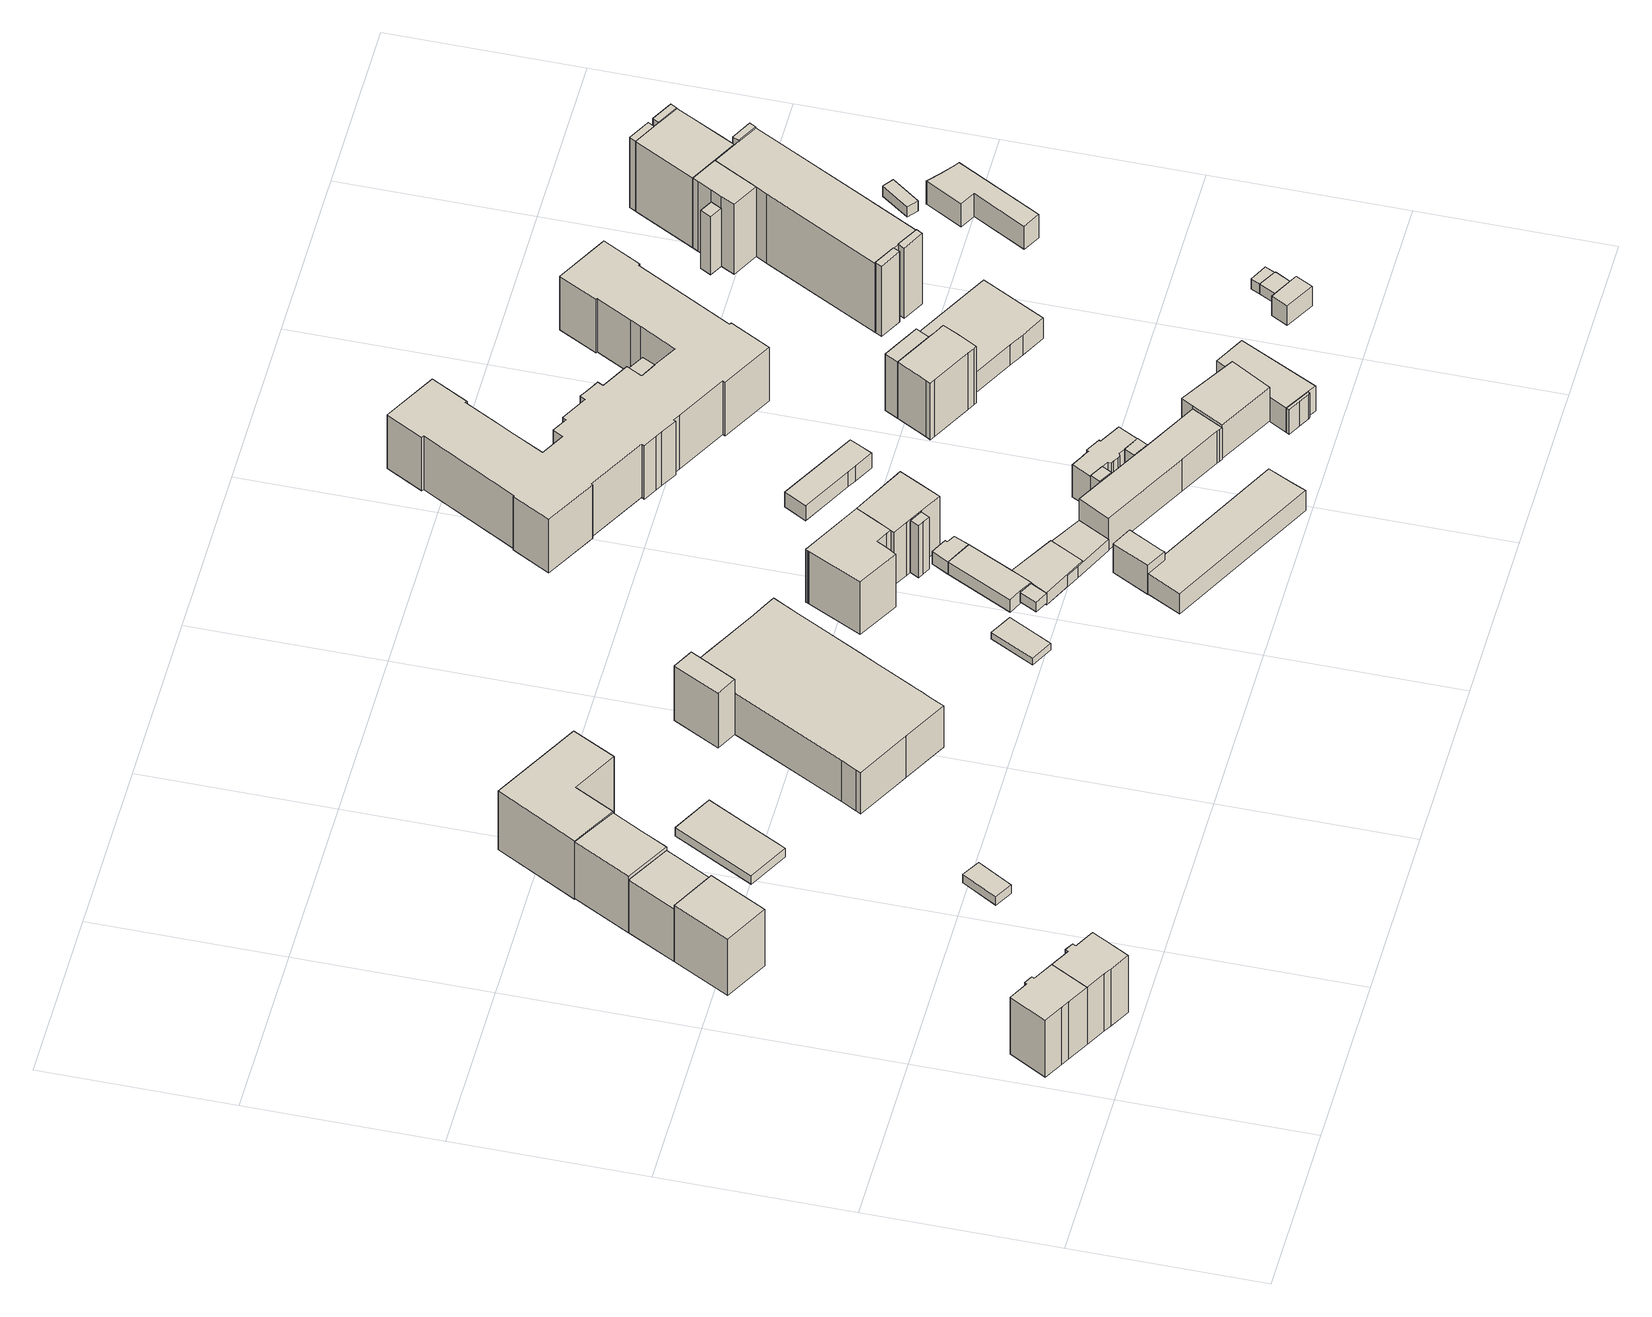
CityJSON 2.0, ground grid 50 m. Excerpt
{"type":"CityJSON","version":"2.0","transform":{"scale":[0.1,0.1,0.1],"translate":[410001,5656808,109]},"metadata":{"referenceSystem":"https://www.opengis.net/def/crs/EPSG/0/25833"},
"CityObjects":{
"building1":{"type":"Building","attributes":{"Dachtyp_tdc":"tdcPolyFlatRoof","Gemeindeschluessel":14612000,"Dachneigung":0,"QualitaetDacherkennung":76,"Geometrietyp2DReferenz":"3000","measuredHeight":19.19,"function":"31001_9998","roofType":"1000"},"geometry":[{"type":"Solid","lod":"1","boundaries":[[[[0,1,2,3,4,5,6,7,8,9]],[[10,11,12,13,14,15,16,17,18,19]],[[9,11,10,0]],[[8,12,11,9]],[[7,13,12,8]],[[6,14,13,7]],[[5,15,14,6]],[[4,16,15,5]],[[3,17,16,4]],[[2,18,17,3]],[[1,19,18,2]],[[0,10,19,1]]]]}]},
"building2":{"type":"Building","attributes":{"Dachtyp_tdc":"tdcPolyFlatRoof","Gemeindeschluessel":14612000,"Dachneigung":0,"QualitaetDacherkennung":69,"Geometrietyp2DReferenz":"3000","measuredHeight":19.28,"function":"31001_9998","roofType":"1000"},"geometry":[{"type":"Solid","lod":"1","boundaries":[[[[7,20,21,22,23,24,25,26,27,28,29,8]],[[30,31,32,33,34,35,36,37,38,39,40,41]],[[8,31,30,7]],[[29,32,31,8]],[[28,33,32,29]],[[27,34,33,28]],[[26,35,34,27]],[[25,36,35,26]],[[24,37,36,25]],[[23,38,37,24]],[[22,39,38,23]],[[21,40,39,22]],[[20,41,40,21]],[[7,30,41,20]]]]}]},
"building3":{"type":"Building","attributes":{"Dachtyp_tdc":"tdcGableRoof","Gemeindeschluessel":14612000,"Dachneigung":24.3,"QualitaetDacherkennung":77,"Geometrietyp2DReferenz":"3000","measuredHeight":20.55,"function":"31001_9998","roofType":"3100"},"geometry":[{"type":"Solid","lod":"1","boundaries":[[[[42,43,44,45]],[[46,47,48,49]],[[45,47,46,42]],[[44,48,47,45]],[[43,49,48,44]],[[42,46,49,43]]]]}]},
"building4":{"type":"Building","attributes":{"Dachtyp_tdc":"tdcGableRoof","Gemeindeschluessel":14612000,"Dachneigung":36.5,"QualitaetDacherkennung":63,"Geometrietyp2DReferenz":"3000","measuredHeight":20.35,"function":"31001_9998","roofType":"3100"},"geometry":[{"type":"Solid","lod":"1","boundaries":[[[[50,51,52,53]],[[47,54,55,48]],[[53,54,47,50]],[[52,55,54,53]],[[51,48,55,52]],[[50,47,48,51]]]]}]},
"building5":{"type":"Building","attributes":{"Gemeindeschluessel":14612000,"Dachneigung":90,"Dachorientierung":0,"MittlereTraufHoehe":115.32,"QualitaetDacherkennung":100,"ObjektHoehe":2.8,"BodenHoehe":112.52,"Geometrietyp2DReferenz":"3000","AbsoluteHoehe":115.32,"Dachflaeche":58.2,"measuredHeight":2.8,"function":"31001_9998","roofType":"1000","storeysAboveGround":1},"geometry":[{"type":"Solid","lod":"1","boundaries":[[[[56,57,58,59]],[[60,61,62,63]],[[59,61,60,56]],[[58,62,61,59]],[[57,63,62,58]],[[56,60,63,57]]]]}]},
"building6":{"type":"Building","attributes":{"Dachtyp_tdc":"tdcFreeFormRoof","Gemeindeschluessel":14612000,"Dachneigung":27.71,"QualitaetDacherkennung":86,"Geometrietyp2DReferenz":"3000","measuredHeight":20.87,"function":"31001_9998","roofType":"5000"},"geometry":[{"type":"Solid","lod":"1","boundaries":[[[[64,65,66,67,68]],[[69,70,71,72,73]],[[68,70,69,64]],[[67,71,70,68]],[[66,72,71,67]],[[65,73,72,66]],[[64,69,73,65]]]]}]},
"building7":{"type":"Building","attributes":{"Dachtyp_tdc":"tdcPolyFlatRoof","Gemeindeschluessel":14612000,"Dachneigung":0,"QualitaetDacherkennung":89,"Geometrietyp2DReferenz":"3000","measuredHeight":2.9,"function":"31001_9998","roofType":"1000"},"geometry":[{"type":"Solid","lod":"1","boundaries":[[[[74,75,76,77,78,79]],[[80,81,82,83,84,85]],[[79,81,80,74]],[[78,82,81,79]],[[77,83,82,78]],[[76,84,83,77]],[[75,85,84,76]],[[74,80,85,75]]]]}]},
"building8":{"type":"Building","attributes":{"Dachtyp_tdc":"tdcFreeFormRoof","Gemeindeschluessel":14612000,"Dachneigung":25.7,"QualitaetDacherkennung":66,"Geometrietyp2DReferenz":"3000","measuredHeight":21.37,"function":"31001_9998","roofType":"5000"},"geometry":[{"type":"Solid","lod":"1","boundaries":[[[[86,87,88,89,90,91]],[[92,93,94,95,96,97]],[[91,93,92,86]],[[90,94,93,91]],[[89,95,94,90]],[[88,96,95,89]],[[87,97,96,88]],[[86,92,97,87]]]]}]},
"building9":{"type":"Building","attributes":{"name":"Städtisches Klinikum Dresden-Friedrichstadt","Gemeindeschluessel":14612000,"Geometrietyp2DReferenz":"3000","function":"31001_3051","roofType":"9999"},"children":["building9-1","building9-2"]},
"building9-1":{"type":"BuildingPart","attributes":{"Dachtyp_tdc":"tdcPolyFlatRoof","Dachneigung":0,"QualitaetDacherkennung":48,"Geometrietyp2DReferenz":"3000","measuredHeight":18.58,"roofType":"1000"},"parents":["building9"],"geometry":[{"type":"Solid","lod":"1","boundaries":[[[[98,99,100,101]],[[102,103,104,105]],[[101,103,102,98]],[[100,104,103,101]],[[99,105,104,100]],[[98,102,105,99]]]]}]},
"building9-2":{"type":"BuildingPart","attributes":{"Dachtyp_tdc":"tdcGableRoof","Dachneigung":12.33,"QualitaetDacherkennung":6,"Geometrietyp2DReferenz":"3000","measuredHeight":18.63,"roofType":"3100"},"parents":["building9"],"geometry":[{"type":"Solid","lod":"1","boundaries":[[[[106,107,108,109,110,111,112,113,114,115,116,117,118,119,120,121,122,123,124,125,126,127,128,129]],[[130,131,132,133,134,135,136,137,138,139,105,140,104,141,142,143,144,145,146,147,148,149,150,151]],[[129,131,130,106]],[[128,132,131,129]],[[127,133,132,128]],[[126,134,133,127]],[[125,135,134,126]],[[124,136,135,125]],[[123,137,136,124]],[[122,138,137,123]],[[121,139,138,122]],[[120,105,139,121]],[[119,140,105,120]],[[118,104,140,119]],[[117,141,104,118]],[[116,142,141,117]],[[115,143,142,116]],[[114,144,143,115]],[[113,145,144,114]],[[112,146,145,113]],[[111,147,146,112]],[[110,148,147,111]],[[109,149,148,110]],[[108,150,149,109]],[[107,151,150,108]],[[106,130,151,107]]]]}]},
"building10":{"type":"Building","attributes":{"Dachtyp_tdc":"tdcPolyFlatRoof","Gemeindeschluessel":14612000,"Dachneigung":3.11,"QualitaetDacherkennung":85,"Geometrietyp2DReferenz":"3000","measuredHeight":2.36,"function":"31001_9998","roofType":"2100"},"geometry":[{"type":"Solid","lod":"1","boundaries":[[[[152,153,154,155]],[[156,157,158,159]],[[155,157,156,152]],[[154,158,157,155]],[[153,159,158,154]],[[152,156,159,153]]]]}]},
"building11":{"type":"Building","attributes":{"Dachtyp_tdc":"tdcPolyFlatRoof","Gemeindeschluessel":14612000,"Dachneigung":3.26,"QualitaetDacherkennung":65,"Geometrietyp2DReferenz":"3000","measuredHeight":3.39,"function":"31001_9998","roofType":"2100"},"geometry":[{"type":"Solid","lod":"1","boundaries":[[[[160,161,162,163]],[[164,165,166,167]],[[163,165,164,160]],[[162,166,165,163]],[[161,167,166,162]],[[160,164,167,161]]]]}]},
"building12":{"type":"Building","attributes":{"Dachtyp_tdc":"tdcFreeFormRoof","Gemeindeschluessel":14612000,"Dachneigung":10.69,"QualitaetDacherkennung":26,"Geometrietyp2DReferenz":"3000","measuredHeight":19.48,"function":"31001_9998","roofType":"5000"},"geometry":[{"type":"Solid","lod":"1","boundaries":[[[[168,169,170,171,172,173,174,175,176,177,178,179,180,181,182,183,184,185]],[[186,187,188,189,190,191,192,193,194,195,196,197,198,199,200,201,202,203]],[[185,187,186,168]],[[184,188,187,185]],[[183,189,188,184]],[[182,190,189,183]],[[181,191,190,182]],[[180,192,191,181]],[[179,193,192,180]],[[178,194,193,179]],[[177,195,194,178]],[[176,196,195,177]],[[175,197,196,176]],[[174,198,197,175]],[[173,199,198,174]],[[172,200,199,173]],[[171,201,200,172]],[[170,202,201,171]],[[169,203,202,170]],[[168,186,203,169]]]]}]},
"building13":{"type":"Building","attributes":{"Dachtyp_tdc":"tdcPolyFlatRoof","Gemeindeschluessel":14612000,"Dachneigung":2.94,"QualitaetDacherkennung":85,"Geometrietyp2DReferenz":"3000","measuredHeight":4.32,"function":"31001_9998","roofType":"2100"},"geometry":[{"type":"Solid","lod":"1","boundaries":[[[[204,205,206,207,208,209,210]],[[211,212,213,214,215,216,217]],[[210,212,211,204]],[[209,213,212,210]],[[208,214,213,209]],[[207,215,214,208]],[[206,216,215,207]],[[205,217,216,206]],[[204,211,217,205]]]]}]},
"building14":{"type":"Building","attributes":{"Dachtyp_tdc":"tdcPolyFlatRoof","Gemeindeschluessel":14612000,"Dachneigung":6.33,"QualitaetDacherkennung":74,"Geometrietyp2DReferenz":"3000","measuredHeight":10.04,"function":"31001_9998","roofType":"2100"},"geometry":[{"type":"Solid","lod":"1","boundaries":[[[[218,219,220,221,222]],[[223,224,225,226,227]],[[222,224,223,218]],[[221,225,224,222]],[[220,226,225,221]],[[219,227,226,220]],[[218,223,227,219]]]]}]},
"building15":{"type":"Building","attributes":{"Dachtyp_tdc":"tdcFreeFormRoof","Gemeindeschluessel":14612000,"Dachneigung":10.54,"QualitaetDacherkennung":43,"Geometrietyp2DReferenz":"3000","measuredHeight":4.6,"function":"31001_9998","roofType":"5000"},"geometry":[{"type":"Solid","lod":"1","boundaries":[[[[228,229,230,231,232,233]],[[234,235,236,217,216,215]],[[233,235,234,228]],[[232,236,235,233]],[[231,217,236,232]],[[230,216,217,231]],[[229,215,216,230]],[[228,234,215,229]]]]}]},
"building16":{"type":"Building","attributes":{"Gemeindeschluessel":14612000,"Dachneigung":84.87,"Dachorientierung":28.08,"MittlereTraufHoehe":114.53,"QualitaetDacherkennung":44,"ObjektHoehe":4.23,"BodenHoehe":111.08,"Geometrietyp2DReferenz":"3000","AbsoluteHoehe":115.31,"Dachflaeche":238.12,"measuredHeight":4.23,"function":"31001_9998","roofType":"3100","storeysAboveGround":1},"geometry":[{"type":"Solid","lod":"1","boundaries":[[[[237,238,239,240,241,242,243,244]],[[245,246,247,248,249,250,251,252]],[[244,246,245,237]],[[243,247,246,244]],[[242,248,247,243]],[[241,249,248,242]],[[240,250,249,241]],[[239,251,250,240]],[[238,252,251,239]],[[237,245,252,238]]]]}]},
"building17":{"type":"Building","attributes":{"Dachtyp_tdc":"tdcPolyFlatRoof","Gemeindeschluessel":14612000,"Dachneigung":7.25,"QualitaetDacherkennung":76,"Geometrietyp2DReferenz":"3000","measuredHeight":7.5,"function":"31001_9998","roofType":"2100"},"geometry":[{"type":"Solid","lod":"1","boundaries":[[[[253,254,255,256,257,258,259]],[[260,261,262,263,264,265,266]],[[259,261,260,253]],[[258,262,261,259]],[[257,263,262,258]],[[256,264,263,257]],[[255,265,264,256]],[[254,266,265,255]],[[253,260,266,254]]]]}]},
"building18":{"type":"Building","attributes":{"Dachtyp_tdc":"tdcPolyFlatRoof","Gemeindeschluessel":14612000,"Dachneigung":2.75,"QualitaetDacherkennung":66,"Geometrietyp2DReferenz":"3000","measuredHeight":4.29,"function":"31001_9998","roofType":"2100"},"geometry":[{"type":"Solid","lod":"1","boundaries":[[[[209,208,267,268,269,270]],[[213,271,272,273,274,214]],[[270,271,213,209]],[[269,272,271,270]],[[268,273,272,269]],[[267,274,273,268]],[[208,214,274,267]],[[209,213,214,208]]]]}]},
"building19":{"type":"Building","attributes":{"Gemeindeschluessel":14612000,"Geometrietyp2DReferenz":"3000","function":"31001_9998","roofType":"9999"},"children":["building19-1","building19-2"]},
"building19-1":{"type":"BuildingPart","attributes":{"Dachtyp_tdc":"tdcGableRoof","Dachneigung":26.8,"QualitaetDacherkennung":65,"Geometrietyp2DReferenz":"3000","measuredHeight":18.24,"roofType":"3100"},"parents":["building19"],"geometry":[{"type":"Solid","lod":"1","boundaries":[[[[275,276,277,278,279,280,281,276]],[[282,283,284,285,286,287,288,283]],[[283,276,281,284]],[[280,285,284,281]],[[279,286,285,280]],[[278,287,286,279]],[[277,288,287,278]],[[276,283,288,277]]]]}]},
"building19-2":{"type":"BuildingPart","attributes":{"Dachtyp_tdc":"tdcGableRoof","Dachneigung":33.82,"QualitaetDacherkennung":65,"Geometrietyp2DReferenz":"3000","measuredHeight":19.9,"roofType":"3100"},"parents":["building19"],"geometry":[{"type":"Solid","lod":"1","boundaries":[[[[289,290,291,292,176,293,175,294,295]],[[282,296,197,297,196,298,299,300,285]],[[295,282,285,289]],[[294,296,282,295]],[[175,197,296,294]],[[293,297,197,175]],[[176,196,297,293]],[[292,298,196,176]],[[291,299,298,292]],[[290,300,299,291]],[[289,285,300,290]]]]}]},
"building20":{"type":"Building","attributes":{"Dachtyp_tdc":"tdcPolyFlatRoof","Gemeindeschluessel":14612000,"Dachneigung":2.99,"QualitaetDacherkennung":71,"Geometrietyp2DReferenz":"3000","measuredHeight":11.01,"function":"31001_9998","roofType":"2100"},"geometry":[{"type":"Solid","lod":"1","boundaries":[[[[301,302,303,304,305,306,307,308,309,310,311]],[[312,313,314,315,316,317,318,319,320,321,322]],[[311,313,312,301]],[[310,314,313,311]],[[309,315,314,310]],[[308,316,315,309]],[[307,317,316,308]],[[306,318,317,307]],[[305,319,318,306]],[[304,320,319,305]],[[303,321,320,304]],[[302,322,321,303]],[[301,312,322,302]]]]}]},
"building21":{"type":"Building","attributes":{"Gemeindeschluessel":14612000,"Geometrietyp2DReferenz":"3000","function":"31001_9998","roofType":"9999"},"children":["building21-1","building21-2","building21-3"]},
"building21-1":{"type":"BuildingPart","attributes":{"Dachtyp_tdc":"tdcPolyFlatRoof","Dachneigung":0,"QualitaetDacherkennung":56,"Geometrietyp2DReferenz":"3000","measuredHeight":11.05,"roofType":"1000"},"parents":["building21"],"geometry":[{"type":"Solid","lod":"1","boundaries":[[[[323,324,325,326]],[[327,328,329,330]],[[326,328,327,323]],[[325,329,328,326]],[[324,330,329,325]],[[323,327,330,324]]]]}]},
"building21-2":{"type":"BuildingPart","attributes":{"Dachtyp_tdc":"tdcPolyFlatRoof","Dachneigung":0,"QualitaetDacherkennung":72,"Geometrietyp2DReferenz":"3000","measuredHeight":10.83,"roofType":"1000"},"parents":["building21"],"geometry":[{"type":"Solid","lod":"1","boundaries":[[[[331,332,333,334,335,336,337,338,339,340,341,342,343,344,345,346,347,348,349]],[[350,351,352,353,354,355,356,357,327,330,358,359,360,361,362,363,364,365,366]],[[349,351,350,331]],[[348,352,351,349]],[[347,353,352,348]],[[346,354,353,347]],[[345,355,354,346]],[[344,356,355,345]],[[343,357,356,344]],[[342,327,357,343]],[[341,330,327,342]],[[340,358,330,341]],[[339,359,358,340]],[[338,360,359,339]],[[337,361,360,338]],[[336,362,361,337]],[[335,363,362,336]],[[334,364,363,335]],[[333,365,364,334]],[[332,366,365,333]],[[331,350,366,332]]]]}]},
"building21-3":{"type":"BuildingPart","attributes":{"Dachtyp_tdc":"tdcPolyFlatRoof","Dachneigung":0,"QualitaetDacherkennung":54,"Geometrietyp2DReferenz":"3000","measuredHeight":11.09,"roofType":"1000"},"parents":["building21"],"geometry":[{"type":"Solid","lod":"1","boundaries":[[[[367,368,369,370]],[[371,372,351,350]],[[370,372,371,367]],[[369,351,372,370]],[[368,350,351,369]],[[367,371,350,368]]]]}]},
"building22":{"type":"Building","attributes":{"name":"Städtisches Klinikum Dresden-Friedrichstadt","Dachtyp_tdc":"tdcFreeFormRoof","Gemeindeschluessel":14612000,"Dachneigung":15.71,"QualitaetDacherkennung":72,"Geometrietyp2DReferenz":"3000","measuredHeight":5.43,"function":"31001_3051","roofType":"5000"},"geometry":[{"type":"Solid","lod":"1","boundaries":[[[[373,374,375,376,377,378]],[[379,380,381,382,383,384]],[[378,380,379,373]],[[377,381,380,378]],[[376,382,381,377]],[[375,383,382,376]],[[374,384,383,375]],[[373,379,384,374]]]]}]},
"building23":{"type":"Building","attributes":{"Dachtyp_tdc":"tdcPolyFlatRoof","Gemeindeschluessel":14612000,"Dachneigung":0,"QualitaetDacherkennung":44,"Geometrietyp2DReferenz":"3000","measuredHeight":11.41,"function":"31001_9998","roofType":"1000"},"geometry":[{"type":"Solid","lod":"1","boundaries":[[[[385,386,387,388,389]],[[390,391,392,393,394]],[[389,391,390,385]],[[388,392,391,389]],[[387,393,392,388]],[[386,394,393,387]],[[385,390,394,386]]]]}]},
"building24":{"type":"Building","attributes":{"name":"Städtisches Klinikum Dresden-Friedrichstadt","Dachtyp_tdc":"tdcFreeFormRoof","Gemeindeschluessel":14612000,"Dachneigung":20.82,"QualitaetDacherkennung":21,"Geometrietyp2DReferenz":"3000","measuredHeight":19.98,"function":"31001_3051","roofType":"5000"},"geometry":[{"type":"Solid","lod":"1","boundaries":[[[[395,396,397,398,399,400,401,402,403,404,405,406,407,408,409,410,411,412,413,414,415,416,417,418,419,420,421,422,423,424,425,426,427,428,429,430,431,432,433,434,435,436,437,438,439,440,441,442,443,444,445]],[[446,447,448,449,450,451,452,453,454,455,456,457,458,459,460,461,462,463,464,465,466,467,468,469,470,471,472,473,474,475,476,477,478,479,480,481,482,483,484,485,486,487,488,489,490,491,492,493,494,495,496]],[[445,447,446,395]],[[444,448,447,445]],[[443,449,448,444]],[[442,450,449,443]],[[441,451,450,442]],[[440,452,451,441]],[[439,453,452,440]],[[438,454,453,439]],[[437,455,454,438]],[[436,456,455,437]],[[435,457,456,436]],[[434,458,457,435]],[[433,459,458,434]],[[432,460,459,433]],[[431,461,460,432]],[[430,462,461,431]],[[429,463,462,430]],[[428,464,463,429]],[[427,465,464,428]],[[426,466,465,427]],[[425,467,466,426]],[[424,468,467,425]],[[423,469,468,424]],[[422,470,469,423]],[[421,471,470,422]],[[420,472,471,421]],[[419,473,472,420]],[[418,474,473,419]],[[417,475,474,418]],[[416,476,475,417]],[[415,477,476,416]],[[414,478,477,415]],[[413,479,478,414]],[[412,480,479,413]],[[411,481,480,412]],[[410,482,481,411]],[[409,483,482,410]],[[408,484,483,409]],[[407,485,484,408]],[[406,486,485,407]],[[405,487,486,406]],[[404,488,487,405]],[[403,489,488,404]],[[402,490,489,403]],[[401,491,490,402]],[[400,492,491,401]],[[399,493,492,400]],[[398,494,493,399]],[[397,495,494,398]],[[396,496,495,397]],[[395,446,496,396]]]]}]},
"building25":{"type":"Building","attributes":{"Gemeindeschluessel":14612000,"Geometrietyp2DReferenz":"3000","function":"31001_9998","roofType":"9999"},"children":["building25-1","building25-2"]},
"building25-1":{"type":"BuildingPart","attributes":{"Dachtyp_tdc":"tdcGableRoof","Dachneigung":52.04,"QualitaetDacherkennung":5,"Geometrietyp2DReferenz":"3000","measuredHeight":10.65,"roofType":"3100"},"parents":["building25"],"geometry":[{"type":"Solid","lod":"1","boundaries":[[[[497,498,499,500,501,502,503]],[[504,505,506,507,508,509,510]],[[503,505,504,497]],[[502,506,505,503]],[[501,507,506,502]],[[500,508,507,501]],[[499,509,508,500]],[[498,510,509,499]],[[497,504,510,498]]]]}]},
"building25-2":{"type":"BuildingPart","attributes":{"Dachtyp_tdc":"tdcPolyFlatRoof","Dachneigung":0,"QualitaetDacherkennung":80,"Geometrietyp2DReferenz":"3000","measuredHeight":8.39,"roofType":"1000"},"parents":["building25"],"geometry":[{"type":"Solid","lod":"1","boundaries":[[[[511,512,513,514,515,516,517]],[[518,505,510,519,520,521,522]],[[517,505,518,511]],[[516,510,505,517]],[[515,519,510,516]],[[514,520,519,515]],[[513,521,520,514]],[[512,522,521,513]],[[511,518,522,512]]]]}]},
"building26":{"type":"Building","attributes":{"name":"Städtisches Klinikum Dresden-Friedrichstadt","Dachtyp_tdc":"tdcPolyFlatRoof","Gemeindeschluessel":14612000,"Dachneigung":0,"QualitaetDacherkennung":76,"Geometrietyp2DReferenz":"3000","measuredHeight":17.87,"function":"31001_3051","roofType":"1000"},"geometry":[{"type":"Solid","lod":"1","boundaries":[[[[427,426,523,430,429,428]],[[524,525,526,527,528,529]],[[428,525,524,427]],[[429,526,525,428]],[[430,527,526,429]],[[523,528,527,430]],[[426,529,528,523]],[[427,524,529,426]]]]}]},
"building27":{"type":"Building","attributes":{"name":"Städtisches Klinikum Dresden-Friedrichstadt","Gemeindeschluessel":14612000,"Geometrietyp2DReferenz":"3000","function":"31001_3051","roofType":"9999"},"children":["building27-1","building27-2"]},
"building27-1":{"type":"BuildingPart","attributes":{"Dachtyp_tdc":"tdcHipAndGableRoof","Dachneigung":34.71,"QualitaetDacherkennung":56,"Geometrietyp2DReferenz":"3000","measuredHeight":21.09,"roofType":"5000"},"parents":["building27"],"geometry":[{"type":"Solid","lod":"1","boundaries":[[[[530,531,532,533,534,535,536,537,538,539,540,541,542]],[[543,544,545,546,547,548,549,550,551,552,553,554,555]],[[542,544,543,530]],[[541,545,544,542]],[[540,546,545,541]],[[539,547,546,540]],[[538,548,547,539]],[[537,549,548,538]],[[536,550,549,537]],[[535,551,550,536]],[[534,552,551,535]],[[533,553,552,534]],[[532,554,553,533]],[[531,555,554,532]],[[530,543,555,531]]]]}]},
"building27-2":{"type":"BuildingPart","attributes":{"Dachtyp_tdc":"tdcGableRoof","Dachneigung":34.67,"QualitaetDacherkennung":67,"Geometrietyp2DReferenz":"3000","measuredHeight":21.11,"roofType":"3100"},"parents":["building27"],"geometry":[{"type":"Solid","lod":"1","boundaries":[[[[556,532,557,558,559,533]],[[560,553,561,562,563,554]],[[533,553,560,556]],[[559,561,553,533]],[[558,562,561,559]],[[557,563,562,558]],[[532,554,563,557]],[[556,560,554,532]]]]}]},
"building28":{"type":"Building","attributes":{"name":"Städtisches Klinikum Dresden-Friedrichstadt","Gemeindeschluessel":14612000,"Geometrietyp2DReferenz":"3000","function":"31001_3051","roofType":"9999"},"children":["building28-1","building28-2"]},
"building28-1":{"type":"BuildingPart","attributes":{"Dachtyp_tdc":"tdcPolyFlatRoof","Dachneigung":3.09,"QualitaetDacherkennung":59,"Geometrietyp2DReferenz":"3000","measuredHeight":7.37,"roofType":"2100"},"parents":["building28"],"geometry":[{"type":"Solid","lod":"1","boundaries":[[[[564,565,566,567,568,569,570]],[[571,572,573,574,575,576,577]],[[570,572,571,564]],[[569,573,572,570]],[[568,574,573,569]],[[567,575,574,568]],[[566,576,575,567]],[[565,577,576,566]],[[564,571,577,565]]]]}]},
"building28-2":{"type":"BuildingPart","attributes":{"Dachtyp_tdc":"tdcPolyFlatRoof","Dachneigung":23.47,"QualitaetDacherkennung":35,"Geometrietyp2DReferenz":"3000","measuredHeight":7.73,"roofType":"2100"},"parents":["building28"],"geometry":[{"type":"Solid","lod":"1","boundaries":[[[[578,579,580,581,582,583]],[[584,585,586,587,575,574]],[[583,585,584,578]],[[582,586,585,583]],[[581,587,586,582]],[[580,575,587,581]],[[579,574,575,580]],[[578,584,574,579]]]]}]},
"building29":{"type":"Building","attributes":{"Dachtyp_tdc":"tdcGableRoof","Gemeindeschluessel":14612000,"Dachneigung":69.95,"QualitaetDacherkennung":6,"Geometrietyp2DReferenz":"3000","measuredHeight":9.77,"function":"31001_9998","roofType":"3100"},"geometry":[{"type":"Solid","lod":"1","boundaries":[[[[588,589,590,591,592]],[[593,594,595,596,597]],[[592,594,593,588]],[[591,595,594,592]],[[590,596,595,591]],[[589,597,596,590]],[[588,593,597,589]]]]}]},
"building30":{"type":"Building","attributes":{"Dachtyp_tdc":"tdcPolyFlatRoof","Gemeindeschluessel":14612000,"Dachneigung":3.67,"QualitaetDacherkennung":54,"Geometrietyp2DReferenz":"3000","measuredHeight":3.69,"function":"31001_9998","roofType":"2100"},"geometry":[{"type":"Solid","lod":"1","boundaries":[[[[598,599,600,601,602,603]],[[595,604,605,606,607,596]],[[603,604,595,598]],[[602,605,604,603]],[[601,606,605,602]],[[600,607,606,601]],[[599,596,607,600]],[[598,595,596,599]]]]}]},
"building31":{"type":"Building","attributes":{"Dachtyp_tdc":"tdcPolyFlatRoof","Gemeindeschluessel":14612000,"Dachneigung":0,"QualitaetDacherkennung":60,"Geometrietyp2DReferenz":"3000","measuredHeight":3.43,"function":"31001_9998","roofType":"1000"},"geometry":[{"type":"Solid","lod":"1","boundaries":[[[[608,609,610,611]],[[605,604,612,613]],[[611,604,605,608]],[[610,612,604,611]],[[609,613,612,610]],[[608,605,613,609]]]]}]},
"building32":{"type":"Building","attributes":{"name":"Städtisches Klinikum Dresden-Friedrichstadt","Gemeindeschluessel":14612000,"Geometrietyp2DReferenz":"3000","function":"31001_3051","roofType":"9999"},"children":["building32-1","building32-2","building32-3","building32-4","building32-5","building32-6","building32-7","building32-8","building32-9"]},
"building32-1":{"type":"BuildingPart","attributes":{"Dachtyp_tdc":"tdcPolyFlatRoof","Dachneigung":5.99,"QualitaetDacherkennung":63,"Geometrietyp2DReferenz":"3000","measuredHeight":24.09,"roofType":"2100"},"parents":["building32"],"geometry":[{"type":"Solid","lod":"1","boundaries":[[[[614,615,616,617,618]],[[619,620,621,622,623]],[[618,620,619,614]],[[617,621,620,618]],[[616,622,621,617]],[[615,623,622,616]],[[614,619,623,615]]]]}]},
"building32-2":{"type":"BuildingPart","attributes":{"Dachtyp_tdc":"tdcPolyFlatRoof","Dachneigung":0,"QualitaetDacherkennung":49,"Geometrietyp2DReferenz":"3000","measuredHeight":23.52,"roofType":"1000"},"parents":["building32"],"geometry":[{"type":"Solid","lod":"1","boundaries":[[[[624,625,626,627,628,629,630,631,632,633,634,635]],[[636,637,638,639,640,641,642,619,623,643,644,645]],[[635,637,636,624]],[[634,638,637,635]],[[633,639,638,634]],[[632,640,639,633]],[[631,641,640,632]],[[630,642,641,631]],[[629,619,642,630]],[[628,623,619,629]],[[627,643,623,628]],[[626,644,643,627]],[[625,645,644,626]],[[624,636,645,625]]]]}]},
"building32-3":{"type":"BuildingPart","attributes":{"Dachtyp_tdc":"tdcPolyFlatRoof","Dachneigung":3.51,"QualitaetDacherkennung":50,"Geometrietyp2DReferenz":"3000","measuredHeight":24.01,"roofType":"2100"},"parents":["building32"],"geometry":[{"type":"Solid","lod":"1","boundaries":[[[[646,647,648,649]],[[650,651,636,645]],[[649,651,650,646]],[[648,636,651,649]],[[647,645,636,648]],[[646,650,645,647]]]]}]},
"building32-4":{"type":"BuildingPart","attributes":{"Dachtyp_tdc":"tdcPolyFlatRoof","Dachneigung":5.42,"QualitaetDacherkennung":51,"Geometrietyp2DReferenz":"3000","measuredHeight":24.1,"roofType":"2100"},"parents":["building32"],"geometry":[{"type":"Solid","lod":"1","boundaries":[[[[652,653,654,655]],[[638,637,656,657]],[[655,637,638,652]],[[654,656,637,655]],[[653,657,656,654]],[[652,638,657,653]]]]}]},
"building32-5":{"type":"BuildingPart","attributes":{"Dachtyp_tdc":"tdcPolyFlatRoof","Dachneigung":5.05,"QualitaetDacherkennung":64,"Geometrietyp2DReferenz":"3000","measuredHeight":24.03,"roofType":"2100"},"parents":["building32"],"geometry":[{"type":"Solid","lod":"1","boundaries":[[[[658,659,660,661]],[[662,663,664,665]],[[661,663,662,658]],[[660,664,663,661]],[[659,665,664,660]],[[658,662,665,659]]]]}]},
"building32-6":{"type":"BuildingPart","attributes":{"Dachtyp_tdc":"tdcPolyFlatRoof","Dachneigung":0,"QualitaetDacherkennung":50,"Geometrietyp2DReferenz":"3000","measuredHeight":19.47,"roofType":"1000"},"parents":["building32"],"geometry":[{"type":"Solid","lod":"1","boundaries":[[[[666,667,668,669]],[[670,671,672,673]],[[668,671,670,669]],[[667,672,671,668]],[[666,673,672,667]],[[669,670,673,666]]]]}]},
"building32-7":{"type":"BuildingPart","attributes":{"Dachtyp_tdc":"tdcPolyFlatRoof","Dachneigung":5.14,"QualitaetDacherkennung":80,"Geometrietyp2DReferenz":"3000","measuredHeight":23.96,"roofType":"2100"},"parents":["building32"],"geometry":[{"type":"Solid","lod":"1","boundaries":[[[[674,675,676,677,678,679,680]],[[640,681,670,673,682,683,641]],[[680,681,640,674]],[[679,670,681,680]],[[678,673,670,679]],[[677,682,673,678]],[[676,683,682,677]],[[675,641,683,676]],[[674,640,641,675]]]]}]},
"building32-8":{"type":"BuildingPart","attributes":{"Dachtyp_tdc":"tdcPolyFlatRoof","Dachneigung":0,"QualitaetDacherkennung":43,"Geometrietyp2DReferenz":"3000","measuredHeight":23.72,"roofType":"1000"},"parents":["building32"],"geometry":[{"type":"Solid","lod":"1","boundaries":[[[[684,685,686,687,688,689,690]],[[691,665,664,692,642,683,693]],[[690,665,691,684]],[[689,664,665,690]],[[688,692,664,689]],[[687,642,692,688]],[[686,683,642,687]],[[685,693,683,686]],[[684,691,693,685]]]]}]},
"building32-9":{"type":"BuildingPart","attributes":{"Dachtyp_tdc":"tdcPolyFlatRoof","Dachneigung":4.93,"QualitaetDacherkennung":57,"Geometrietyp2DReferenz":"3000","measuredHeight":24.01,"roofType":"2100"},"parents":["building32"],"geometry":[{"type":"Solid","lod":"1","boundaries":[[[[685,684,694,695,696]],[[693,697,698,699,691]],[[696,697,693,685]],[[695,698,697,696]],[[694,699,698,695]],[[684,691,699,694]],[[685,693,691,684]]]]}]},
"building33":{"type":"Building","attributes":{"Dachtyp_tdc":"tdcPolyFlatRoof","Gemeindeschluessel":14612000,"Dachneigung":4.5,"QualitaetDacherkennung":84,"Geometrietyp2DReferenz":"3000","measuredHeight":8.2,"function":"31001_9998","roofType":"2100"},"geometry":[{"type":"Solid","lod":"1","boundaries":[[[[700,701,702,703,704,705,706,707,708]],[[709,710,711,712,713,714,715,716,717]],[[708,710,709,700]],[[707,711,710,708]],[[706,712,711,707]],[[705,713,712,706]],[[704,714,713,705]],[[703,715,714,704]],[[702,716,715,703]],[[701,717,716,702]],[[700,709,717,701]]]]}]},
"building34":{"type":"Building","attributes":{"Dachtyp_tdc":"tdcPolyFlatRoof","Gemeindeschluessel":14612000,"Dachneigung":8.43,"QualitaetDacherkennung":80,"Geometrietyp2DReferenz":"3000","measuredHeight":3.69,"function":"31001_9998","roofType":"2100"},"geometry":[{"type":"Solid","lod":"1","boundaries":[[[[718,719,720,721]],[[722,723,724,725]],[[721,723,722,718]],[[720,724,723,721]],[[719,725,724,720]],[[718,722,725,719]]]]}]}
},
"vertices":[
[136,233,228],[114,245,228],[111,239,228],[59,267,228],[4,169,228],[54,141,228],[76,129,228],[132,98,228],[186,197,228],[132,227,228],[136,233,36],[132,227,36],[186,197,36],[132,98,36],[76,129,36],[54,141,36],[4,169,36],[59,267,36],[111,239,36],[114,245,36],
[185,69,228],[205,58,228],[257,29,228],[294,96,228],[308,122,228],[311,128,228],[259,156,228],[263,165,228],[241,177,228],[237,169,228],[132,98,35],[186,197,35],[237,169,35],[241,177,35],[263,165,35],[259,156,35],[311,128,35],[308,122,35],[294,96,35],[257,29,35],[205,58,35],[185,69,35],
[91,959,224],[207,897,224],[286,1046,224],[170,1108,224],[91,959,34],[170,1108,34],[286,1046,34],[207,897,34],
[170,1108,213],[286,1046,213],[352,1170,213],[237,1234,213],[237,1234,34],[352,1170,34],
[580,508,63],[526,414,63],[573,388,63],[627,480,63],[580,508,35],[627,480,35],[573,388,35],[526,414,35],
[237,1234,224],[352,1170,224],[389,1239,224],[432,1319,224],[318,1385,224],[237,1234,33],[318,1385,33],[432,1319,33],[389,1239,33],[352,1170,33],
[568,934,60],[583,963,60],[630,1052,60],[680,1146,60],[574,1202,60],[462,991,60],[568,934,31],[462,991,31],[574,1202,31],[680,1146,31],[630,1052,31],[583,963,31],
[432,1319,228],[488,1423,228],[608,1359,228],[667,1471,228],[434,1598,228],[318,1385,228],[432,1319,30],[318,1385,30],[434,1598,30],[667,1471,30],[608,1359,30],[488,1423,30],
[882,1173,212],[935,1145,212],[999,1266,212],[946,1294,212],[882,1173,27],[946,1294,27],[999,1266,27],[935,1145,27],
[1055,744,167],[1104,837,167],[1134,893,167],[1205,1027,167],[1222,1060,167],[1259,1129,167],[1230,1144,167],[1194,1162,167],[1164,1178,167],[1138,1192,167],[1056,1236,167],[1038,1246,167],[999,1266,167],[945,1164,167],[935,1145,167],[779,849,167],[757,808,167],[750,795,167],[892,720,167],[1009,657,167],[1016,671,167],[1031,700,167],[1040,715,167],[1048,731,167],[1055,744,27],[1048,731,27],[1040,715,27],[1031,700,27],[1016,671,27],[1009,657,27],[892,720,27],[750,795,27],[757,808,27],[779,849,27],[945,1164,27],[1038,1246,27],[1056,1236,27],[1138,1192,27],[1164,1178,27],[1194,1162,27],[1230,1144,27],[1259,1129,27],[1222,1060,27],[1205,1027,27],[1134,893,27],[1104,837,27],
[1378,486,49],[1439,600,49],[1381,631,49],[1320,516,49],[1378,486,27],[1320,516,27],[1381,631,27],[1439,600,27],
[1548,575,60],[1514,593,60],[1491,549,60],[1525,531,60],[1548,575,28],[1525,531,28],[1491,549,28],[1514,593,28],
[1325,935,202],[1433,875,202],[1448,899,202],[1457,915,202],[1458,918,202],[1463,927,202],[1494,911,202],[1507,905,202],[1558,1000,202],[1409,1080,202],[1407,1081,202],[1404,1082,202],[1402,1084,202],[1399,1085,202],[1398,1083,202],[1397,1080,202],[1396,1078,202],[1395,1076,202],[1325,935,24],[1395,1076,24],[1396,1078,24],[1397,1080,24],[1398,1083,24],[1399,1085,24],[1402,1084,24],[1404,1082,24],[1407,1081,24],[1409,1080,24],[1558,1000,24],[1507,905,24],[1494,911,24],[1463,927,24],[1458,918,24],[1457,915,24],[1448,899,24],[1433,875,24],
[1514,593,64],[1548,575,64],[1569,615,64],[1576,630,64],[1634,746,64],[1568,780,64],[1481,609,64],[1514,593,22],[1481,609,22],[1568,780,22],[1634,746,22],[1576,630,22],[1569,615,22],[1548,575,22],
[1662,279,124],[1667,289,124],[1713,376,124],[1660,403,124],[1609,307,124],[1662,279,27],[1609,307,27],[1660,403,27],[1713,376,27],[1667,289,27],
[1694,562,62],[1576,630,62],[1569,615,62],[1548,575,62],[1525,531,62],[1647,473,62],[1694,562,22],[1647,473,22],[1525,531,22],
[1629,481,58],[1733,431,58],[1778,514,58],[1677,572,58],[1576,630,58],[1569,615,58],[1548,575,58],[1525,531,58],[1629,481,21],[1525,531,21],[1548,575,21],[1569,615,21],[1576,630,21],[1677,572,21],[1778,514,21],[1733,431,21],
[1961,9,97],[1980,50,97],[2010,110,97],[1667,289,97],[1662,279,97],[1609,307,97],[1562,218,97],[1961,9,29],[1562,218,29],[1609,307,29],[1662,279,29],[1667,289,29],[2010,110,29],[1980,50,29],
[1653,786,64],[1631,798,64],[1634,804,64],[1592,825,64],[1592,825,22],[1634,804,22],[1631,798,22],[1653,786,22],
[1540,874,199],[1551,868,199],[1538,845,199],[1554,837,199],[1572,827,199],[1585,850,199],[1566,860,199],[1540,874,24],[1551,868,24],[1566,860,24],[1585,850,24],[1572,827,24],[1554,837,24],[1538,845,24],
[1585,850,202],[1642,819,202],[1670,873,202],[1699,928,202],[1529,947,202],[1502,895,202],[1540,874,202],[1502,895,24],[1529,947,24],[1699,928,24],[1670,873,24],[1642,819,24],
[2069,250,130],[2077,245,130],[2084,241,130],[2128,323,130],[1986,399,130],[1947,421,130],[1878,459,130],[1842,479,130],[1778,514,130],[1733,431,130],[1962,308,130],[2069,250,23],[1962,308,23],[1733,431,23],[1778,514,23],[1842,479,23],[1878,459,23],[1947,421,23],[1986,399,23],[2128,323,23],[2084,241,23],[2077,245,23],
[1892,485,133],[1856,505,133],[1842,479,133],[1878,459,133],[1892,485,22],[1878,459,22],[1842,479,22],[1856,505,22],
[2001,426,131],[2029,478,131],[1973,509,131],[1976,513,131],[1938,534,131],[1935,528,131],[1933,530,131],[1912,540,131],[1887,553,131],[1883,556,131],[1856,505,131],[1892,485,131],[1909,476,131],[1910,467,131],[1917,463,131],[1930,456,131],[1936,453,131],[1944,457,131],[1961,447,131],[2001,426,22],[1961,447,22],[1944,457,22],[1936,453,22],[1930,456,22],[1917,463,22],[1910,467,22],[1909,476,22],[1883,556,22],[1887,553,22],[1912,540,22],[1933,530,22],[1935,528,22],[1938,534,22],[1976,513,22],[1973,509,22],[2029,478,22],
[1986,399,133],[2001,426,133],[1961,447,133],[1947,421,133],[1986,399,22],[1947,421,22],
[1655,1147,77],[1788,1075,77],[1810,1063,77],[1860,1036,77],[1891,1095,77],[1688,1205,77],[1655,1147,27],[1688,1205,27],[1891,1095,27],[1860,1036,27],[1810,1063,27],[1788,1075,27],
[2230,161,140],[2292,266,140],[2146,354,140],[2128,323,140],[2084,241,140],[2230,161,26],[2084,241,26],[2128,323,26],[2146,354,26],[2292,266,26],
[1676,1972,210],[1729,2069,210],[1590,2145,210],[1537,2048,210],[1542,2045,210],[1402,1791,210],[1399,1793,210],[1345,1695,210],[1480,1621,210],[1482,1625,210],[1638,1540,210],[1633,1532,210],[1669,1512,210],[1687,1503,210],[1728,1479,210],[1731,1485,210],[1749,1475,210],[1883,1402,210],[1879,1395,210],[2015,1321,210],[2072,1427,210],[2067,1430,210],[2205,1684,210],[2210,1682,210],[2264,1782,210],[2127,1856,210],[2073,1755,210],[2077,1753,210],[2027,1660,210],[2011,1632,210],[1959,1536,210],[1897,1571,210],[1896,1570,210],[1854,1592,210],[1872,1625,210],[1873,1627,210],[1876,1633,210],[1802,1673,210],[1810,1688,210],[1798,1694,210],[1772,1708,210],[1757,1717,210],[1749,1703,210],[1678,1741,210],[1673,1731,210],[1633,1753,210],[1618,1726,210],[1555,1760,210],[1606,1854,210],[1621,1881,210],[1672,1975,210],[1676,1972,29],[1672,1975,29],[1621,1881,29],[1606,1854,29],[1555,1760,29],[1618,1726,29],[1633,1753,29],[1673,1731,29],[1678,1741,29],[1749,1703,29],[1757,1717,29],[1772,1708,29],[1798,1694,29],[1810,1688,29],[1802,1673,29],[1876,1633,29],[1873,1627,29],[1872,1625,29],[1854,1592,29],[1896,1570,29],[1897,1571,29],[1959,1536,29],[2011,1632,29],[2027,1660,29],[2077,1753,29],[2073,1755,29],[2127,1856,29],[2264,1782,29],[2210,1682,29],[2205,1684,29],[2067,1430,29],[2072,1427,29],[2015,1321,29],[1879,1395,29],[1883,1402,29],[1749,1475,29],[1731,1485,29],[1728,1479,29],[1687,1503,29],[1669,1512,29],[1633,1532,29],[1638,1540,29],[1482,1625,29],[1480,1621,29],[1345,1695,29],[1399,1793,29],[1402,1791,29],[1542,2045,29],[1537,2048,29],[1590,2145,29],[1729,2069,29],
[2236,95,107],[2204,114,107],[2200,106,107],[2233,89,107],[2260,74,107],[2265,72,107],[2268,77,107],[2236,95,24],[2268,77,24],[2265,72,24],[2260,74,24],[2233,89,24],[2200,106,24],[2204,114,24],
[2289,64,108],[2394,268,108],[2315,310,108],[2292,266,108],[2230,161,108],[2204,114,108],[2268,77,108],[2289,64,24],[2230,161,24],[2292,266,24],[2315,310,24],[2394,268,24],
[1914,1604,210],[1896,1570,31],[1854,1592,31],[1872,1625,31],[1873,1627,31],[1914,1604,31],[1897,1571,31],
[2171,943,214],[2153,952,214],[2133,963,214],[2036,1015,214],[1993,936,214],[1986,924,214],[1999,917,214],[2104,861,214],[2122,851,214],[2129,847,214],[2140,867,214],[2157,898,214],[2178,939,214],[2171,943,23],[2178,939,23],[2157,898,23],[2140,867,23],[2129,847,23],[2122,851,23],[2104,861,23],[1999,917,23],[1986,924,23],[1993,936,23],[2036,1015,23],[2133,963,23],[2153,952,23],
[2086,988,214],[2152,998,214],[2105,1023,214],[2055,1050,214],[2086,988,23],[2055,1050,23],[2105,1023,23],[2152,998,23],
[2371,743,92],[2460,909,92],[2244,1025,92],[2212,967,92],[2154,859,92],[2268,798,92],[2307,777,92],[2371,743,24],[2307,777,24],[2268,798,24],[2154,859,24],[2212,967,24],[2244,1025,24],[2460,909,24],
[2140,867,97],[2154,859,97],[2212,967,97],[2201,973,97],[2181,937,97],[2178,939,97],[2140,867,24],[2178,939,24],[2181,937,24],[2201,973,24],
[2546,194,90],[2623,152,90],[2646,197,90],[2600,221,90],[2569,237,90],[2546,194,24],[2569,237,24],[2600,221,24],[2646,197,24],[2623,152,24],
[2600,221,59],[2646,197,59],[2677,254,59],[2675,254,59],[2676,256,59],[2631,281,59],[2631,281,24],[2676,256,24],[2675,254,24],[2677,254,24],
[2676,256,58],[2689,282,58],[2643,305,58],[2631,281,58],[2643,305,24],[2689,282,24],
[2630,1544,240],[2683,1515,240],[2692,1532,240],[2644,1557,240],[2639,1560,240],[2630,1544,2],[2639,1560,2],[2644,1557,2],[2692,1532,2],[2683,1515,2],
[2388,1099,237],[2444,1068,237],[2502,1176,237],[2521,1211,237],[2683,1515,237],[2630,1544,237],[2616,1551,237],[2556,1583,237],[2494,1468,237],[2478,1439,237],[2317,1137,237],[2373,1107,237],[2388,1099,2],[2373,1107,2],[2317,1137,2],[2478,1439,2],[2494,1468,2],[2556,1583,2],[2616,1551,2],[2521,1211,2],[2502,1176,2],[2444,1068,2],
[2435,1052,240],[2444,1068,240],[2388,1099,240],[2378,1082,240],[2435,1052,2],[2378,1082,2],
[2317,1137,240],[2308,1120,240],[2365,1090,240],[2373,1107,240],[2365,1090,2],[2308,1120,2],
[2653,1757,240],[2644,1741,240],[2700,1710,240],[2709,1727,240],[2653,1757,2],[2709,1727,2],[2700,1710,2],[2644,1741,2],
[2459,1569,197],[2426,1587,197],[2411,1559,197],[2444,1541,197],[2444,1541,2],[2411,1559,2],[2426,1587,2],[2459,1569,2],
[2494,1468,238],[2556,1583,238],[2487,1620,238],[2479,1605,238],[2459,1569,238],[2444,1541,238],[2425,1505,238],[2425,1505,2],[2479,1605,2],[2487,1620,2],
[2630,1748,239],[2572,1779,239],[2487,1620,239],[2616,1551,239],[2634,1586,239],[2700,1710,239],[2644,1741,239],[2630,1748,2],[2634,1586,2],[2572,1779,2],
[2639,1765,239],[2637,1766,239],[2581,1796,239],[2581,1796,2],[2637,1766,2],[2639,1765,2],
[2814,1054,99],[2805,1060,99],[2767,1089,99],[2737,1115,99],[2736,1112,99],[2683,1017,99],[2724,996,99],[2647,856,99],[2692,831,99],[2814,1054,21],[2692,831,21],[2647,856,21],[2724,996,21],[2683,1017,21],[2736,1112,21],[2737,1115,21],[2767,1089,21],[2805,1060,21],
[2741,1221,53],[2688,1149,53],[2713,1129,53],[2767,1202,53],[2741,1221,18],[2767,1202,18],[2713,1129,18],[2688,1149,18]
]}
